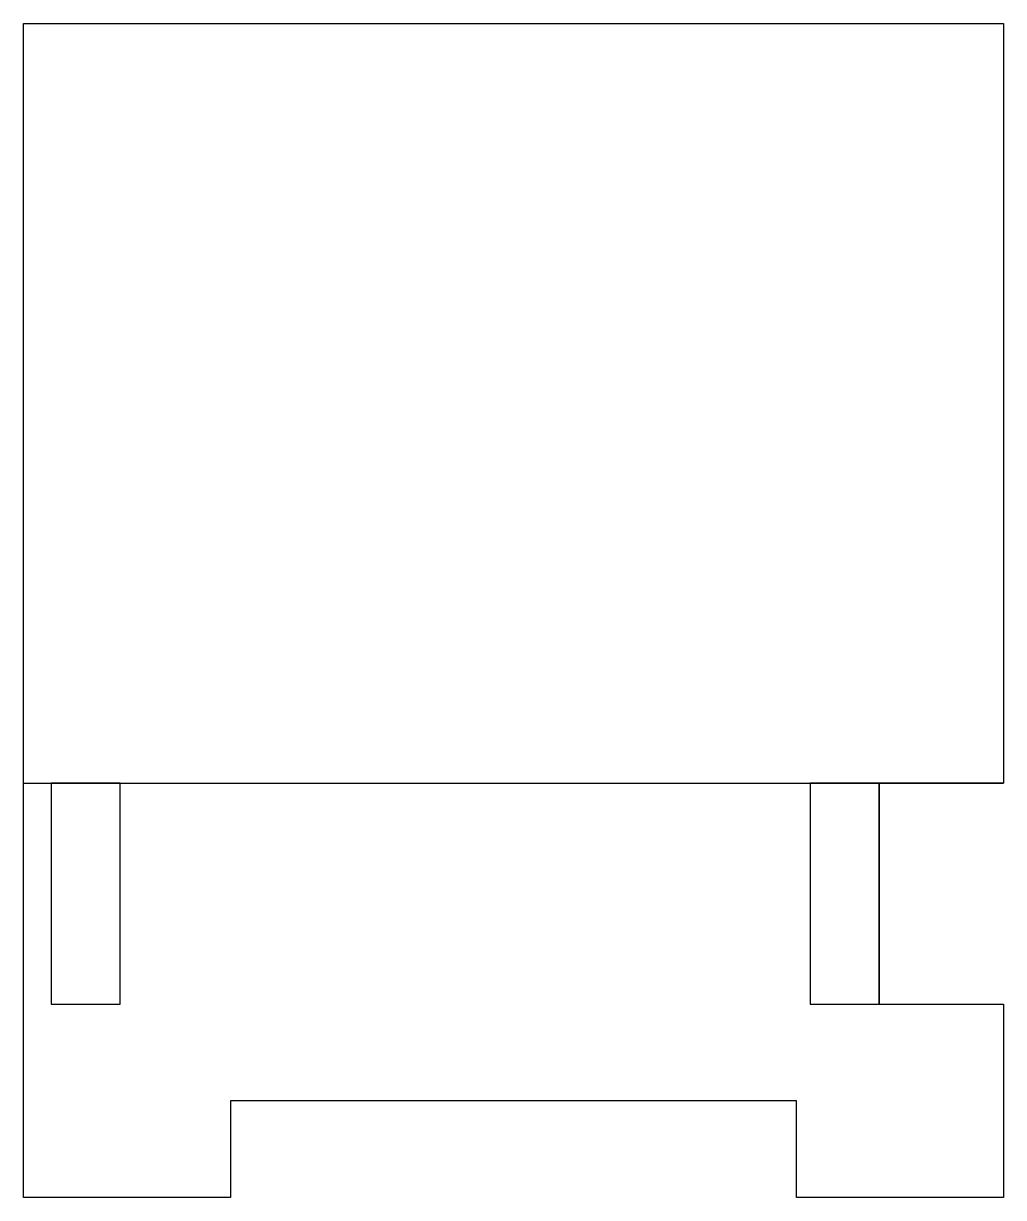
# Model space of a CAD drawing. Header units: millimetres. Extents: x -71 to 0, y 0 to 85.
import ezdxf

# ---------------------------------------------------------------- set-up
doc = ezdxf.new("R2010")
doc.units = ezdxf.units.MM
doc.layers.get('0').update_dxf_attribs({"linetype": 'CONTINUOUS'})

msp = doc.modelspace()

# ---------------------------------------------------------------- linework, layer by layer
msp.add_line((-71, 30), (0, 30))
for points in [[(-9, 14), (0, 14), (0, 0), (-15, 0), (-15, 7), (-56, 7), (-56, 0), (-71, 0), (-71, 85), (0, 85), (0, 30), (-9, 30)], [(-64, 30), (-69, 30), (-69, 14), (-64, 14)], [(-14, 14), (-9, 14), (-9, 30), (-14, 30)]]:
    msp.add_lwpolyline(points, close=True)

doc.saveas('drawing.dxf')
